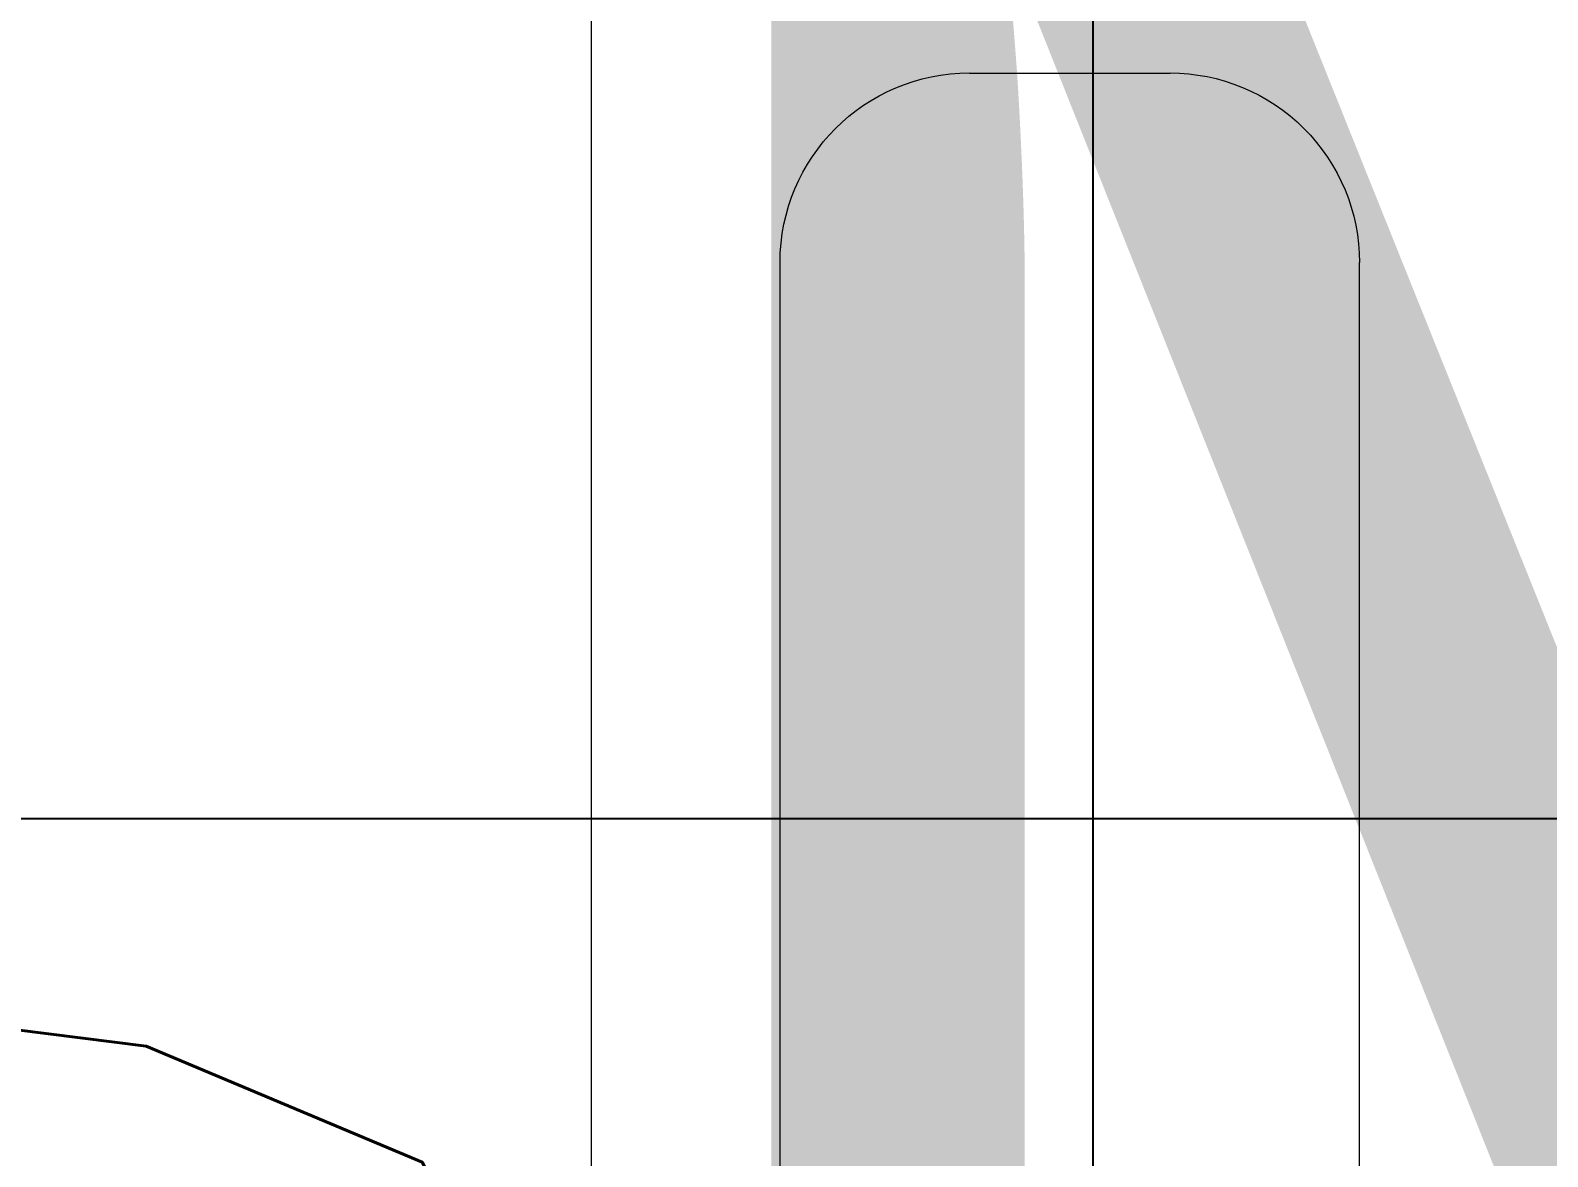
# Model space of a CAD drawing. Extents: x -560814 to 57327, y -29287 to 19916.
# Drawn here: x 45548.5 to 45705.6, y -6475 to -6358.4 of the extents above; entities that cross this region are included whole.
import ezdxf

# ---------------------------------------------------------------- set-up
doc = ezdxf.new("R2010")
doc.units = 0
doc.header["$LTSCALE"] = 0.25
doc.linetypes.add('DASHDOT', pattern=[25.4, 12.7, -6.35, 0, -6.35])
for name, color, linetype, lineweight in [('01-First Floor$0$72_EGR_BASE_TEXT', 252, 'Continuous', 5), ('01-First Floor$0$LOADING', 253, 'Continuous', 5), ('E-LITE-CLNG-CNDT', 6, 'DASHDOT', 35), ('T-DATA-DIM', 251, 'DASHDOT', 25)]:
    doc.layers.add(name, color=color, linetype=linetype, lineweight=lineweight)
doc.layers.add('01-First Floor$0$FALSE CEILING', color=251, linetype='Continuous')
doc.styles.add('01-First Floor$0$X3G_ENTITY_9EC9', font='swisscl.ttf', dxfattribs={"height": 0.2})
doc.styles.add('DC_SIMPLEX', font='SIMPLEX.shx', dxfattribs={"width": 0.7})
doc.dimstyles.new('DevCad-MM', dxfattribs={"dimscale": 0.01, "dimtxt": 2, "dimasz": 2, "dimexe": 1, "dimexo": 1, "dimgap": 0.6, "dimtad": 1, "dimdec": 0, "dimrnd": 10, "dimzin": 1, "dimdsep": 46, "dimtxsty": 'DC_SIMPLEX', "dimblk1": 'OBLIQUE', "dimblk2": 'OBLIQUE', "dimsah": 1, "dimcen": 3, "dimclrd": 256, "dimclre": 256, "dimclrt": 45, "dimadec": 0, "dimazin": 0, "dimtfac": 1, "dimtdec": 0, "dimtix": 1, "dimtmove": 2, "dimatfit": 2, "dimldrblk": 'OBLIQUE', "dimfxl": 1, "dimtolj": 1, "dimtzin": 0, "dimarcsym": 0})

# ---------------------------------------------------------------- blocks, each defined once
blk = doc.blocks.new('01-First Floor$0$GF21018-P')
at = {"color": 0}
for p, q in [((0.22049, 0.47563), (0.22049, 0.0675)), ((0.24001, 0.32259), (0.24001, 0.14)), ((0.30001, 0.32259), (0.30001, 0.14)), ((0.25963, 0.12039), (0.2804, 0.12039))]:
    blk.add_line(p, q, dxfattribs=at)
for centre, start, end in [((0.25963, 0.14), 180, 270), ((0.2804, 0.14), 270, 0)]:
    blk.add_arc(centre, 0.01962, start, end, dxfattribs=at)
blk = doc.blocks.new('01-First Floor')
at = {"layer": '01-First Floor$0$FALSE CEILING', "linetype": 'Continuous'}
blk.add_line((44776, -6440), (48976, -6440), dxfattribs=at)
at = {"layer": '01-First Floor$0$LOADING', "extrusion": (-2.24021e-05, 7.77426e-06, 1), "xscale": -1000, "yscale": 1000.000000000001, "zscale": 1000, "rotation": 180.0014107650308}
blk.add_blockref('01-First Floor$0$GF21018-P', (45386.13, -6242.44, -1.13), dxfattribs=at)
at = {"layer": '01-First Floor$0$72_EGR_BASE_TEXT', "insert": (47012.36, -6303.6, -0.07), "char_height": 200, "width": 4223.97, "attachment_point": 2, "style": '01-First Floor$0$X3G_ENTITY_9EC9'}
blk.add_mtext('{\\fSwis721 LtCn BT|b1|i0|c0|p34;EAR, NOSE, THROAT CONSULTATION / EXAMINATION ROOM}', dxfattribs=at)
blk = doc.blocks.new('_OBLIQUE')
at = {"color": 0, "linetype": 'ByBlock'}
blk.add_line((-0.5, -0.5), (0.5, 0.5), dxfattribs=at)
blk = doc.blocks.new('*D451')
at = {"layer": 'Defpoints', "color": 0, "linetype": 'Continuous', "transparency": 16777216}
for p in [(45079.09, -6200), (45658.59, -6200), (45079.09, -7039.16)]:
    blk.add_point(p, dxfattribs=at)
at = {"layer": 'T-DATA-DIM', "linetype": 'Continuous', "lineweight": -2, "transparency": 16777216}
for p, q in [((45179.09, -6200), (45758.59, -6200)), ((45658.59, -7039.16), (45658.59, -6200)), ((45179.09, -7039.16), (45758.59, -7039.16))]:
    blk.add_line(p, q, dxfattribs=at)
at = {"layer": 'T-DATA-DIM', "linetype": 'Continuous', "lineweight": -2, "transparency": 16777216, "xscale": 200, "yscale": 200, "zscale": 200}
for p, rotation in [((45658.59, -6200), 90), ((45658.59, -7039.16), 270)]:
    blk.add_blockref('_OBLIQUE', p, dxfattribs=dict(at, rotation=rotation))
at = {"layer": 'T-DATA-DIM', "color": 45, "linetype": 'Continuous', "transparency": 16777216, "insert": (45498.59, -6619.58), "char_height": 200, "attachment_point": 5, "rotation": 90, "style": 'DC_SIMPLEX'}
blk.add_mtext('\\A1;840', dxfattribs=at)

msp = doc.modelspace()

# ---------------------------------------------------------------- block references
at = {"layer": 'E-LITE-CLNG-CNDT'}
msp.add_blockref('01-First Floor', (0, 0), dxfattribs=at)

# ---------------------------------------------------------------- dimensions: what is measured, and where the dimension line sits
at = {"layer": 'T-DATA-DIM', "linetype": 'Continuous'}
dim = msp.add_linear_dim(base=(45658.59, -6200), p1=(45079.09, -7039.16), p2=(45079.09, -6200), angle=90, dimstyle='DevCad-MM', dxfattribs=at)
dim.commit()
dim.dimension.update_dxf_attribs({"geometry": '*D451', "text_midpoint": (45498.59, -6619.58)})

doc.saveas('drawing.dxf')
